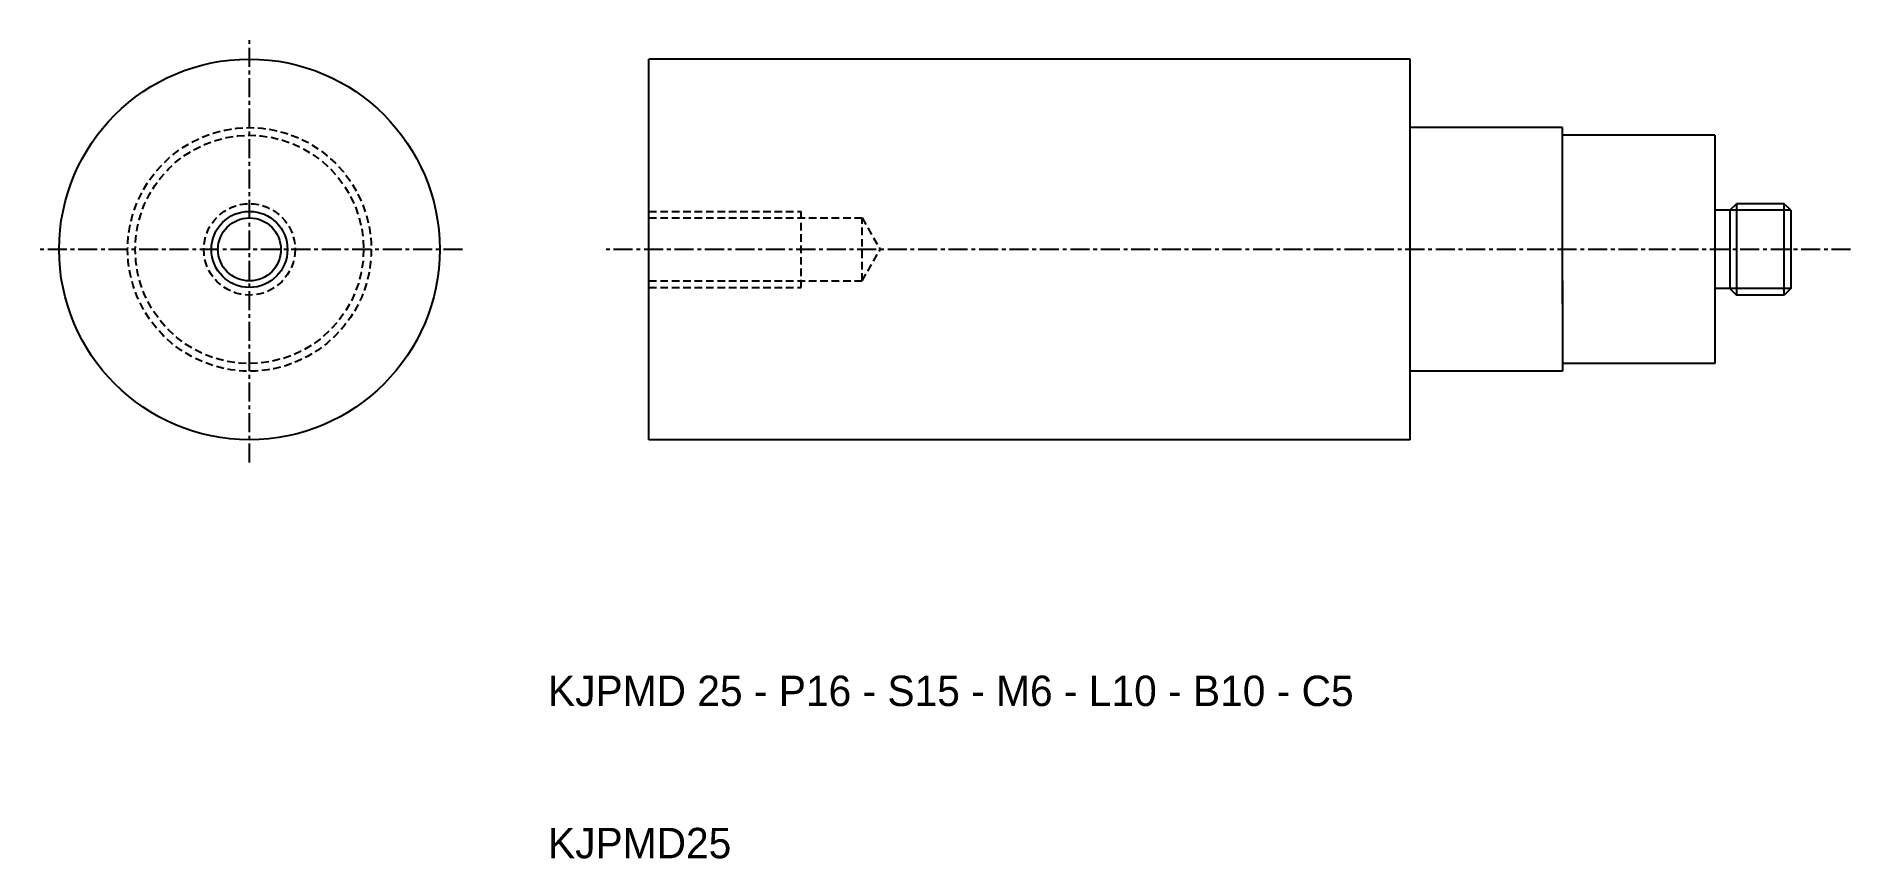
# Model space of a CAD drawing. Extents: x -40 to 79, y 10 to 64.
import ezdxf

# ---------------------------------------------------------------- set-up
doc = ezdxf.new("R2010")
doc.units = 0
doc.linetypes.add('CENTER', pattern=[2, 1.25, -0.25, 0.25, -0.25])
doc.linetypes.add('DASHED', pattern=[0.75, 0.5, -0.25])
doc.layers.get('0').update_dxf_attribs({"linetype": 'CONTINUOUS'})
doc.layers.add('CENTER', color=1, linetype='CENTER')

msp = doc.modelspace()

# ---------------------------------------------------------------- linework, layer by layer
at = {"color": 7, "linetype": 'CONTINUOUS'}
for p, q in [((50, 62.5), (0, 62.5)), ((0, 37.5), (0, 62.5)), ((50, 37.5), (50, 62.5)), ((60, 58), (50, 58)), ((60, 52.07), (60, 58)), ((70, 57.5), (60, 57.5)), ((70, 57.5), (70, 42.5)), ((60, 46.43), (60, 53.57)), ((71, 52.57), (70, 52.57)), ((71, 52.57), (71.43, 53)), ((71, 52.57), (71, 47.43)), ((74.57, 53), (71.43, 53)), ((71.43, 53), (71.43, 47)), ((74.57, 47), (74.57, 53)), ((75, 52.57), (74.57, 53)), ((75, 52.57), (75, 47.43)), ((60, 47.93), (60, 42)), ((71, 47.43), (70, 47.43)), ((71, 47.43), (71.43, 47)), ((74.57, 47), (71.43, 47)), ((75, 47.43), (74.57, 47)), ((60, 42), (50, 42)), ((70, 42.5), (60, 42.5)), ((50, 37.5), (0, 37.5))]:
    msp.add_line(p, q, dxfattribs=at)
at = {"color": 3, "linetype": 'DASHED'}
for p, q in [((0, 52.5), (10, 52.5)), ((10, 47.5), (10, 52.5)), ((0, 52.07), (14, 52.07)), ((14, 47.93), (14, 52.07)), ((14, 52.07), (15.19, 50)), ((14, 47.93), (15.19, 50)), ((0, 47.93), (14, 47.93)), ((0, 47.5), (10, 47.5))]:
    msp.add_line(p, q, dxfattribs=at)
at = {"color": 3, "linetype": 'CONTINUOUS'}
for p, q in [((75, 52.57), (71, 52.57)), ((75, 47.43), (71, 47.43))]:
    msp.add_line(p, q, dxfattribs=at)
at = {"color": 7, "linetype": 'CONTINUOUS'}
for radius in [12.5, 2.07]:
    msp.add_circle((-26.24, 50), radius, dxfattribs=at)
at = {"color": 3, "linetype": 'DASHED'}
for radius in [8, 7.5, 3]:
    msp.add_circle((-26.24, 50), radius, dxfattribs=at)
at = {"color": 3, "linetype": 'CONTINUOUS'}
msp.add_circle((-26.24, 50), 2.5, dxfattribs=at)
at = {"layer": 'CENTER', "color": 1, "linetype": 'CENTER'}
for p, q in [((-26.24, 36), (-26.24, 64)), ((-12.24, 50), (-40.24, 50)), ((78.93, 50), (-3, 50))]:
    msp.add_line(p, q, dxfattribs=at)

# ---------------------------------------------------------------- texts
at = {"color": 7, "linetype": 'CONTINUOUS'}
for s, p in [('KJPMD 25 - P16 - S15 - M6 - L10 - B10 - C5', (-6.63, 20)), ('KJPMD25', (-6.63, 10))]:
    msp.add_text(s, height=2, dxfattribs=at).set_placement(p)

doc.saveas('drawing.dxf')
